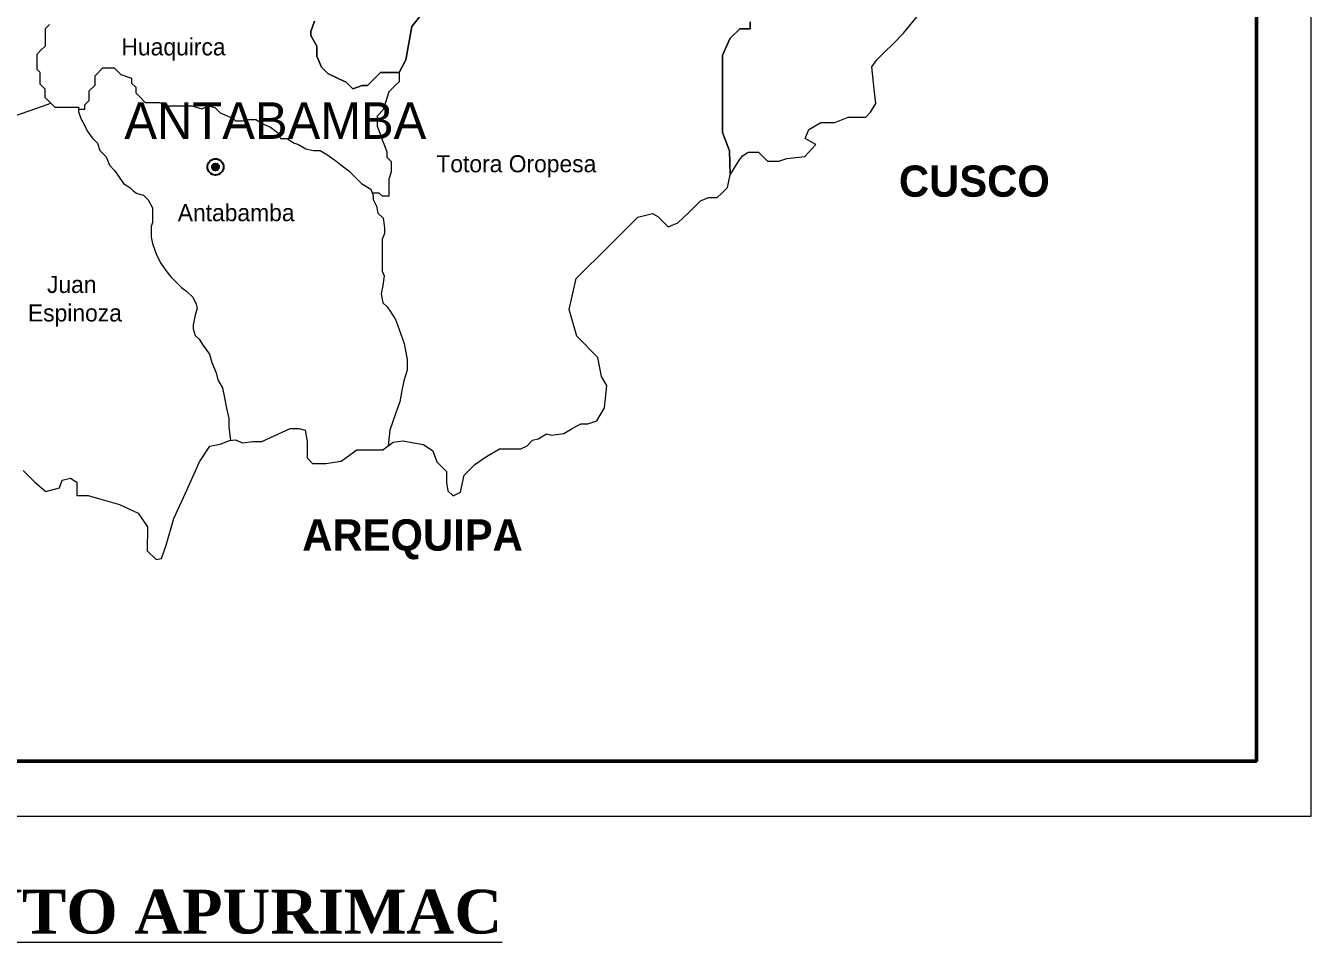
# Model space of a CAD drawing. Header units: metres. Extents: x 729055 to 735546, y 8489029 to 8491869.
# Drawn here: x 734618.53 to 734646.76, y 8489358.76 to 8489378.89 of the extents above; entities that cross this region are included whole.
import ezdxf

# ---------------------------------------------------------------- set-up
doc = ezdxf.new("R2010")
doc.units = ezdxf.units.M
doc.layers.add('05', color=5, linetype='Continuous')
for name, color, linetype, lineweight in [('8', 250, 'Continuous', 50), ('Cap Prov', 7, 'Continuous', 20), ('Distrito', 212, 'Continuous', 20), ('GRILLAS', 7, 'Continuous', 0), ('MARCOS', 7, 'Continuous', 40), ('Sheet', 7, 'Continuous', 50), ('TEXTO', 7, 'Continuous', 0)]:
    doc.layers.add(name, color=color, linetype=linetype, lineweight=lineweight)
doc.styles.get("Standard").update_dxf_attribs({"font": 'BELL.TTF'})

msp = doc.modelspace()

# ---------------------------------------------------------------- hatches: boundary and pattern name
msp.add_hatch(color=256).paths.add_polyline_path([(734622.778, 8489375.786, 1), (734622.625, 8489375.786, 1)])

# ---------------------------------------------------------------- linework, layer by layer
for radius in [0.178, 0.0762]:
    msp.add_circle((734622.701, 8489375.786), radius)
at = {"layer": 'Cap Prov'}
for points in [[(734627.358, 8489379.298), (734627.015, 8489378.868), (734626.884, 8489378.139), (734626.733, 8489377.857), (734626.576, 8489377.857), (734626.324, 8489377.857), (734626.249, 8489377.782), (734626.163, 8489377.697), (734626.037, 8489377.571), (734625.921, 8489377.571), (734625.718, 8489377.497), (734625.567, 8489377.648), (734625.41, 8489377.721), (734625.168, 8489377.833), (734625.028, 8489377.973), (734624.926, 8489378.218), (734624.926, 8489378.436), (734624.796, 8489378.674), (734624.796, 8489378.756), (734624.878, 8489378.988)], [(734634.442, 8489378.972), (734634.442, 8489378.82), (734634.214, 8489378.82), (734634.005, 8489378.611), (734633.834, 8489378.238), (734633.834, 8489377.605), (734633.834, 8489377.2), (734633.834, 8489376.947), (734633.834, 8489376.542), (734633.986, 8489376.136), (734634.001, 8489375.609), (734634.195, 8489375.916), (734634.274, 8489376.029), (734634.396, 8489376.108), (734634.621, 8489376.108), (734634.82, 8489375.909), (734635.067, 8489375.909), (734635.244, 8489375.972), (734635.638, 8489376.017), (734635.88, 8489376.278), (734635.645, 8489376.406), (734635.729, 8489376.607), (734635.991, 8489376.763), (734636.303, 8489376.763), (734636.593, 8489376.879), (734636.978, 8489376.879), (734637.085, 8489376.986), (734637.203, 8489377.175), (734637.166, 8489377.495), (734637.111, 8489377.985), (734637.225, 8489378.135), (734637.392, 8489378.302), (734637.587, 8489378.497), (734637.81, 8489378.72), (734638.175, 8489379.171)], [(734618.475, 8489369.123), (734618.737, 8489368.861), (734618.974, 8489368.659), (734619.274, 8489368.738), (734619.331, 8489368.907), (734619.515, 8489368.953), (734619.654, 8489368.864), (734619.654, 8489368.574), (734619.906, 8489368.574), (734620.134, 8489368.507), (734620.591, 8489368.373), (734621.004, 8489368.184), (734621.206, 8489367.883), (734621.203, 8489367.354), (734621.4, 8489367.166), (734621.517, 8489367.192), (734621.618, 8489367.479), (734621.785, 8489368.066), (734622.076, 8489368.703), (734622.353, 8489369.309), (734622.576, 8489369.656), (734622.804, 8489369.7), (734623.005, 8489369.778), (734623.143, 8489369.791), (734623.294, 8489369.731), (734623.518, 8489369.754), (734623.72, 8489369.754), (734623.986, 8489369.879), (734624.343, 8489370.046), (734624.533, 8489370.046), (734624.672, 8489370.007), (734624.711, 8489369.756), (734624.711, 8489369.399), (734624.834, 8489369.277), (734625.127, 8489369.277), (734625.458, 8489369.329), (734625.804, 8489369.573), (734626.377, 8489369.573), (734626.601, 8489369.742), (734626.819, 8489369.769), (734627.047, 8489369.731), (734627.265, 8489369.689), (734627.471, 8489369.555), (734627.563, 8489369.308), (734627.772, 8489369.099), (734627.772, 8489368.854), (734627.801, 8489368.677), (734627.92, 8489368.561), (734628.08, 8489368.642), (734628.163, 8489369.015), (734628.397, 8489369.249), (734628.65, 8489369.431), (734628.937, 8489369.598), (734629.408, 8489369.598), (734629.544, 8489369.662), (734629.662, 8489369.786), (734629.789, 8489369.819), (734629.971, 8489369.927), (734630.077, 8489369.895), (734630.351, 8489369.934), (734630.534, 8489370.04), (734630.724, 8489370.148), (734630.876, 8489370.142), (734631.072, 8489370.211), (734631.244, 8489370.497), (734631.295, 8489370.99), (734631.179, 8489371.188), (734631.097, 8489371.605), (734630.634, 8489372.068), (734630.47, 8489372.658), (734630.624, 8489373.337), (734630.825, 8489373.538), (734631.131, 8489373.844), (734631.605, 8489374.318), (734631.973, 8489374.686), (734632.3, 8489374.764), (734632.417, 8489374.696), (734632.641, 8489374.472), (734632.853, 8489374.561), (734633.102, 8489374.792), (734633.353, 8489375.038), (734633.526, 8489375.111), (734633.719, 8489375.111), (734633.808, 8489375.2), (734633.945, 8489375.337), (734634.001, 8489375.609), (734633.986, 8489376.136), (734633.834, 8489376.542), (734633.834, 8489376.947), (734633.834, 8489377.2), (734633.834, 8489377.605), (734633.834, 8489378.238), (734634.005, 8489378.611), (734634.214, 8489378.82), (734634.442, 8489378.82), (734634.442, 8489378.972)]]:
    msp.add_lwpolyline(points, dxfattribs=at)
at = {"layer": 'Distrito', "linetype": 'Continuous', "lineweight": 5}
for points in [[(734619.059, 8489378.913), (734618.961, 8489378.814), (734618.961, 8489378.597), (734618.961, 8489378.439), (734618.868, 8489378.347), (734618.776, 8489378.255), (734618.776, 8489378.103), (734618.776, 8489377.932), (734618.842, 8489377.866), (734618.842, 8489377.735), (734618.842, 8489377.61), (734618.951, 8489377.501), (734618.951, 8489377.32), (734619.084, 8489377.186)], [(734619.692, 8489377.052), (734619.835, 8489377.052), (734619.835, 8489377.147), (734619.93, 8489377.242), (734619.93, 8489377.455), (734620.056, 8489377.581), (734620.056, 8489377.789), (734620.228, 8489377.961), (734620.478, 8489377.961), (734620.622, 8489377.816), (734620.858, 8489377.737), (734620.858, 8489377.626), (734620.95, 8489377.534), (734620.95, 8489377.409), (734621.045, 8489377.314), (734621.159, 8489377.2), (734621.317, 8489377.2), (734621.468, 8489377.2), (734621.645, 8489377.128), (734621.828, 8489377.128), (734622.005, 8489377.128), (734622.182, 8489377.128), (734622.402, 8489377.062), (734622.55, 8489377.126), (734622.687, 8489377.091), (734622.805, 8489376.974), (734622.954, 8489376.908), (734623.09, 8489376.848), (734623.142, 8489376.796), (734623.294, 8489376.796), (734623.435, 8489376.83), (734623.589, 8489376.83), (734623.742, 8489376.733), (734623.91, 8489376.66), (734624.066, 8489376.544), (734624.131, 8489376.412), (734624.274, 8489376.412), (734624.412, 8489376.318), (734624.525, 8489376.28), (734624.687, 8489376.183), (734624.852, 8489376.145), (734625.003, 8489376.145), (734625.148, 8489376.061), (734625.343, 8489375.916), (734625.455, 8489375.832), (734625.63, 8489375.701), (734625.761, 8489375.57), (734625.908, 8489375.423), (734626.114, 8489375.297), (734626.165, 8489375.156), (734626.165, 8489375.073), (734626.235, 8489374.927), (734626.267, 8489374.771), (734626.381, 8489374.657), (734626.411, 8489374.446), (734626.411, 8489374.324), (734626.362, 8489374.2), (734626.362, 8489374.038), (734626.362, 8489373.858), (734626.362, 8489373.66), (734626.362, 8489373.5), (734626.405, 8489373.393), (734626.376, 8489373.185), (734626.338, 8489372.999), (734626.378, 8489372.805), (734626.47, 8489372.713), (734626.548, 8489372.596), (734626.655, 8489372.435), (734626.697, 8489372.321), (734626.771, 8489372.114), (734626.846, 8489371.907), (734626.883, 8489371.715), (734626.913, 8489371.561), (734626.913, 8489371.327), (734626.84, 8489371.09), (734626.794, 8489370.878), (734626.748, 8489370.627), (734626.662, 8489370.385), (734626.587, 8489370.175), (734626.526, 8489370.003), (734626.494, 8489369.661), (734626.494, 8489369.661)], [(734626.731, 8489377.859), (734626.731, 8489377.657), (734626.657, 8489377.582), (734626.506, 8489377.432), (734626.435, 8489377.203), (734626.382, 8489377.036), (734626.248, 8489376.902), (734626.248, 8489376.678), (734626.306, 8489376.528), (734626.364, 8489376.377), (734626.41, 8489376.256), (734626.463, 8489376.12), (734626.463, 8489376.003), (734626.561, 8489375.904), (734626.561, 8489375.681), (734626.504, 8489375.515), (734626.504, 8489375.386), (734626.504, 8489375.263), (734626.504, 8489375.14), (734626.365, 8489375.14), (734626.295, 8489375.209), (734626.165, 8489375.209)], [(734616.906, 8489375.889), (734616.906, 8489375.982), (734617.004, 8489376.079), (734617.128, 8489376.204), (734617.253, 8489376.328), (734617.361, 8489376.436), (734617.547, 8489376.512), (734617.672, 8489376.637), (734617.76, 8489376.725), (734617.98, 8489376.8), (734618.098, 8489376.841), (734618.245, 8489376.891), (734618.419, 8489376.951), (734618.608, 8489377.015), (734618.904, 8489377.117), (734619.084, 8489377.186)], [(734619.084, 8489377.186), (734619.17, 8489377.101), (734619.692, 8489377.101), (734619.692, 8489377.052)], [(734619.692, 8489377.052), (734619.692, 8489377.004), (734619.746, 8489376.852), (734619.823, 8489376.701), (734619.885, 8489376.579), (734619.994, 8489376.424), (734620.11, 8489376.309), (734620.162, 8489376.145), (734620.304, 8489376.004), (734620.373, 8489375.821), (734620.487, 8489375.707), (734620.556, 8489375.604), (734620.681, 8489375.419), (734620.817, 8489375.332), (734620.898, 8489375.251), (734620.981, 8489375.203), (734621.122, 8489375.166), (734621.223, 8489375.065), (734621.315, 8489374.887), (734621.315, 8489374.755), (734621.315, 8489374.566), (734621.285, 8489374.479), (734621.285, 8489374.339), (734621.285, 8489374.243), (734621.315, 8489374.102), (734621.367, 8489373.961), (734621.397, 8489373.879), (734621.494, 8489373.683), (734621.61, 8489373.511), (734621.724, 8489373.37), (734621.824, 8489373.27), (734621.958, 8489373.136), (734622.065, 8489373.06), (734622.202, 8489372.923), (734622.276, 8489372.772), (734622.295, 8489372.686), (734622.244, 8489372.504), (734622.213, 8489372.318), (734622.213, 8489372.23), (734622.253, 8489372.088), (734622.339, 8489372.001), (734622.429, 8489371.863), (734622.567, 8489371.676), (734622.624, 8489371.49), (734622.717, 8489371.263), (734622.756, 8489371.108), (734622.854, 8489370.932), (734622.899, 8489370.717), (734622.946, 8489370.491), (734622.993, 8489370.261), (734622.993, 8489370.083), (734623.032, 8489369.781)]]:
    msp.add_lwpolyline(points, dxfattribs=at)
at = {"layer": 'GRILLAS'}
msp.add_lwpolyline([(734624.878, 8489378.988), (734624.796, 8489378.756), (734624.796, 8489378.674), (734624.926, 8489378.436), (734624.926, 8489378.218), (734625.028, 8489377.973), (734625.168, 8489377.833), (734625.41, 8489377.721), (734625.567, 8489377.648), (734625.718, 8489377.497), (734625.921, 8489377.571), (734626.037, 8489377.571), (734626.163, 8489377.697), (734626.249, 8489377.782), (734626.324, 8489377.857), (734626.576, 8489377.857), (734626.733, 8489377.857), (734626.884, 8489378.139), (734627.015, 8489378.868), (734627.358, 8489379.298)], dxfattribs=at)
at = {"layer": 'MARCOS', "color": 255, "linetype": 'Continuous', "lineweight": 0}
msp.add_lwpolyline([(734585.914, 8489361.534), (734646.762, 8489361.534), (734646.762, 8489410.742), (734585.914, 8489410.742)], close=True, dxfattribs=at)
at = {"layer": 'Sheet', "color": 7, "linetype": 'Continuous'}
msp.add_lwpolyline([(734587.12, 8489362.74), (734645.556, 8489362.74), (734645.556, 8489409.537), (734587.12, 8489409.537), (734587.12, 8489362.74)], dxfattribs=at)

# ---------------------------------------------------------------- texts
at = {"layer": '05', "color": 7}
msp.add_text('ANTABAMBA', height=0.8038, dxfattribs=at).set_placement((734620.7, 8489376.401))
at = {"layer": '8', "color": 7, "char_height": 0.68609, "attachment_point": 1}
for s, insert in [('{\\fBankGothic Md BT|b1|i0|c0|p34;CUSCO}', (734637.708, 8489375.817)), ('{\\fBankGothic Md BT|b1|i0|c0|p34;AREQUIPA}', (734624.606, 8489368.048))]:
    msp.add_mtext(s, dxfattribs=dict(at, insert=insert))
at = {"layer": '8', "color": 5, "lineweight": 5, "insert": (734603.311, 8489359.918), "char_height": 0.96257, "attachment_point": 1}
msp.add_mtext('{\\fBook Antiqua|b1|i0|c0|p18;\\L\\C7;MAPA DEPARTAMENTO APURIMAC}', dxfattribs=at)
at = {"layer": 'TEXTO', "lineweight": 5, "char_height": 0.375, "width": 4.53071, "attachment_point": 1}
for s, insert in [('Huaquirca', (734620.637, 8489378.609)), ('Totora Oropesa', (734627.551, 8489376.043)), ('Antabamba', (734621.872, 8489374.969)), ('   Juan\\PEspinoza', (734618.583, 8489373.393))]:
    msp.add_mtext(s, dxfattribs=dict(at, insert=insert))

doc.saveas('drawing.dxf')
